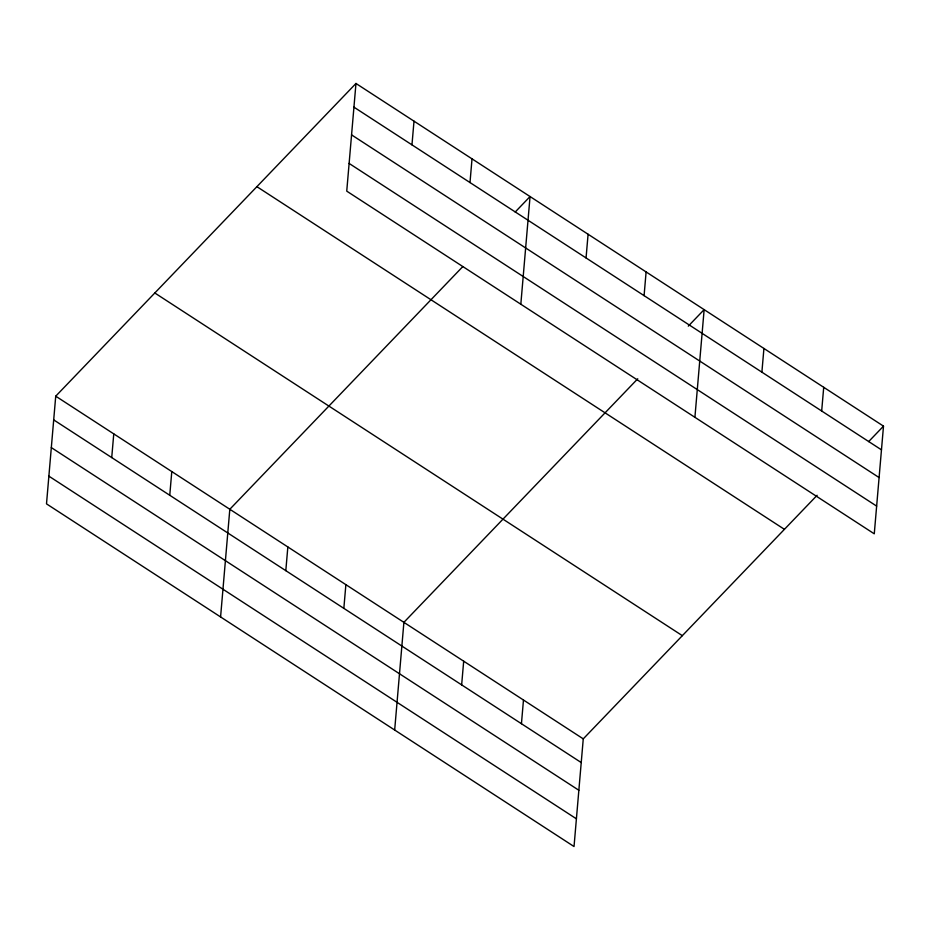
<?xml version="1.0" encoding="UTF-8"?>
<svg xmlns="http://www.w3.org/2000/svg" width="930" height="930" viewBox="0 0 930 930"><rect width="100%" height="100%" fill="white"/><g stroke="black" fill="none" stroke-linecap="round" stroke-linejoin="round"><path stroke-width="1.4" d="M355.969 83.468L346.739 191.138L874.27 533.82L883.5 426.138L355.969 83.468L55.73 396.18L46.5 503.862L574.031 846.533L583.261 738.862L817.121 495.283M111.728 457.572L113.762 433.88M169.76 495.272L171.783 471.568M220.584 616.939L229.815 509.268L462.675 266.724M285.812 570.66L287.847 546.956M343.844 608.348L345.879 584.656M411.967 144.859L414.001 121.156M394.669 730.027L403.899 622.344L637.759 378.777M469.999 182.547L472.022 158.856M461.652 684.887L463.686 661.184M520.823 304.226L530.053 196.544L515.197 212.028M521.439 723.726L523.474 700.023M586.051 257.947L588.086 234.244M644.083 295.635L646.106 271.932M694.908 417.303L704.138 309.632L688.281 326.139M761.891 372.163L763.925 348.471M821.678 411.002L823.713 387.31M868.643 441.622L883.5 426.138M353.935 107.159L881.466 449.841M351.563 134.873L879.094 477.555M349.11 163.424L876.641 506.106M256.889 186.663L784.42 529.333M154.81 292.985L682.341 635.667M55.73 396.18L583.261 738.862M53.696 419.883L581.227 762.554M51.324 447.597L578.855 790.268M48.872 476.148L576.402 818.819"/></g></svg>
